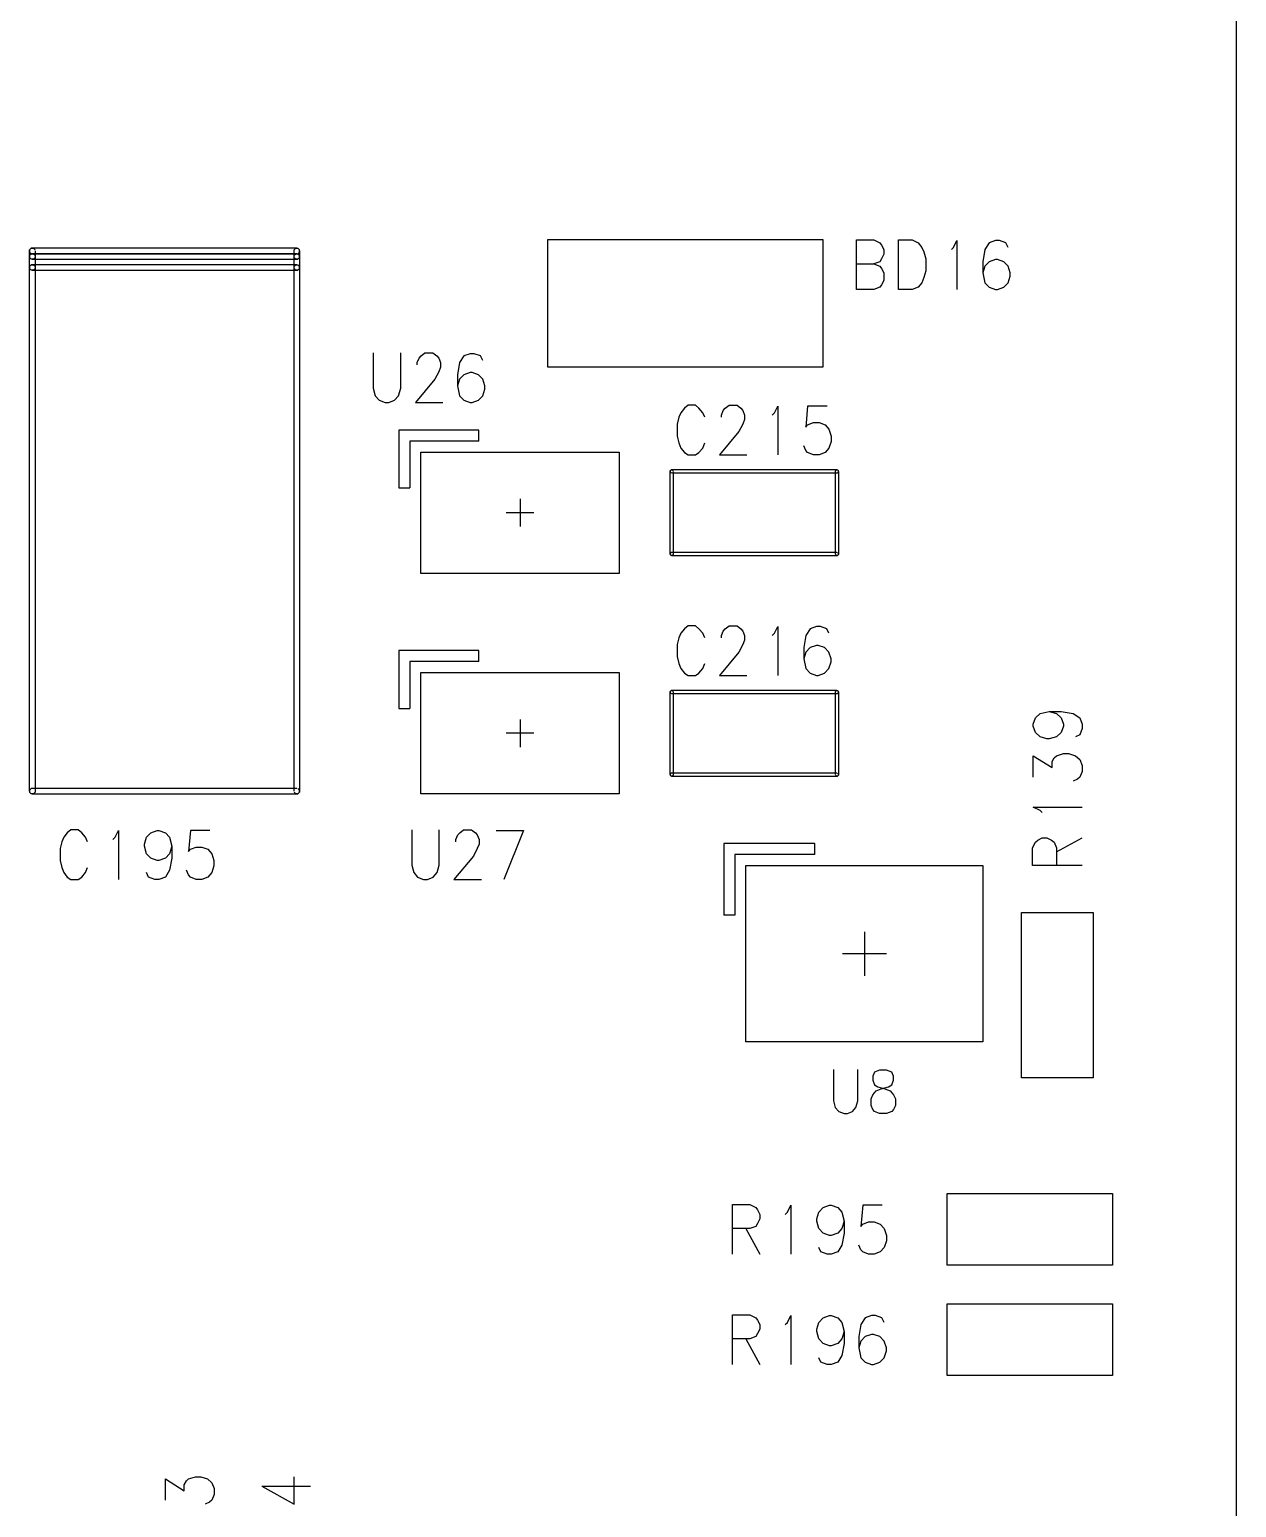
# Model space of a CAD drawing. Extents: x 295 to 953, y 10 to 290.
# Drawn here: x 768.7 to 812.5, y 149.9 to 203.5 of the extents above; entities that cross this region are included whole.
import ezdxf

# ---------------------------------------------------------------- set-up
doc = ezdxf.new("R2010")
doc.units = 0
doc.header["$LTSCALE"] = 5
doc.header["$MEASUREMENT"] = 0
doc.layers.add('13_C-SILK_GBR', color=7, linetype='CONTINUOUS')

msp = doc.modelspace()

# ---------------------------------------------------------------- linework, layer by layer
at = {"layer": '13_C-SILK_GBR', "color": 7}
for p, q in [((812.478, 85), (812.478, 255)), ((797.478, 195.9), (787.478, 195.9)), ((787.478, 195.9), (787.478, 191.3)), ((797.478, 191.3), (797.478, 195.9)), ((798.686, 194.1), (798.686, 195.9)), ((798.686, 195.9), (799.322, 195.9)), ((799.322, 195.9), (799.532, 195.79)), ((799.532, 195.79), (799.6, 195.71)), ((799.6, 195.71), (799.68, 195.546)), ((800.216, 195.9), (800.712, 195.9)), ((800.216, 194.1), (800.216, 195.9)), ((800.712, 195.9), (800.922, 195.79)), ((800.922, 195.79), (801.062, 195.628)), ((802.214, 195.628), (802.332, 195.872)), ((802.332, 195.872), (802.332, 194.1)), ((803.504, 195.79), (803.346, 195.546)), ((803.734, 195.872), (803.504, 195.79)), ((803.882, 195.872), (803.734, 195.872)), ((804.112, 195.79), (803.882, 195.872)), ((804.19, 195.628), (804.112, 195.79)), ((768.678, 195.54), (768.738, 195.6)), ((768.738, 195.6), (768.678, 195.54)), ((768.678, 195.5), (768.678, 195.54)), ((768.678, 195.54), (768.678, 195.46)), ((768.678, 195.3), (768.678, 195.5)), ((768.678, 195.46), (768.738, 195.4)), ((768.738, 195.4), (768.678, 195.34)), ((768.678, 195.34), (768.738, 195.4)), ((768.678, 195.34), (768.678, 195.26)), ((768.678, 195.3), (768.678, 195.34)), ((768.678, 194.9), (768.678, 195.3)), ((768.738, 195.2), (768.678, 195.26)), ((768.678, 195.26), (768.738, 195.2)), ((768.738, 195.6), (768.818, 195.6)), ((768.778, 195.6), (768.738, 195.6)), ((768.778, 195.4), (768.738, 195.4)), ((768.738, 195.4), (768.818, 195.4)), ((768.818, 195.2), (768.738, 195.2)), ((778.378, 195.6), (768.778, 195.6)), ((768.778, 195.4), (778.378, 195.4)), ((778.378, 195.4), (768.778, 195.4)), ((768.778, 195.2), (778.378, 195.2)), ((768.818, 195.6), (768.878, 195.54)), ((768.818, 195.4), (768.878, 195.34)), ((768.878, 195.26), (768.818, 195.2)), ((768.878, 195.5), (768.878, 195.3)), ((768.878, 195.3), (768.878, 195.26)), ((768.878, 195.3), (768.878, 194.9)), ((778.278, 195.54), (778.338, 195.6)), ((778.278, 195.5), (778.278, 195.54)), ((778.278, 195.3), (778.278, 195.5)), ((778.278, 195.34), (778.338, 195.4)), ((778.278, 195.3), (778.278, 195.34)), ((778.278, 194.9), (778.278, 195.3)), ((778.338, 195.2), (778.278, 195.26)), ((778.338, 195.6), (778.418, 195.6)), ((778.338, 195.4), (778.418, 195.4)), ((778.418, 195.2), (778.338, 195.2)), ((778.378, 195.4), (778.418, 195.4)), ((778.378, 195.2), (778.418, 195.2)), ((778.478, 195.54), (778.418, 195.6)), ((778.418, 195.6), (778.478, 195.54)), ((778.418, 195.4), (778.478, 195.46)), ((778.418, 195.4), (778.478, 195.34)), ((778.478, 195.34), (778.418, 195.4)), ((778.478, 195.26), (778.418, 195.2)), ((778.418, 195.2), (778.478, 195.26)), ((778.478, 195.46), (778.478, 195.54)), ((778.478, 195.5), (778.478, 195.3)), ((778.478, 195.26), (778.478, 195.34)), ((778.478, 195.3), (778.478, 195.26)), ((778.478, 195.3), (778.478, 194.9)), ((799.6, 195.218), (799.532, 195.11)), ((799.68, 195.382), (799.6, 195.218)), ((799.68, 195.546), (799.68, 195.382)), ((801.062, 195.628), (801.13, 195.464)), ((801.13, 195.464), (801.21, 195.218)), ((801.21, 195.218), (801.21, 194.782)), ((802.134, 195.546), (802.214, 195.628)), ((803.346, 195.546), (803.276, 195.11)), ((803.734, 195.19), (803.504, 195.11)), ((803.802, 195.19), (803.734, 195.19)), ((804.032, 195.11), (803.802, 195.19)), ((768.678, 194.94), (768.738, 195)), ((768.738, 195), (768.678, 194.94)), ((768.678, 194.9), (768.678, 194.94)), ((768.678, 194.94), (768.678, 194.86)), ((768.678, 175.9), (768.678, 194.9)), ((768.738, 194.8), (768.678, 194.86)), ((768.678, 194.86), (768.738, 194.8)), ((768.738, 195), (768.818, 195)), ((768.778, 195), (768.738, 195)), ((768.818, 194.8), (768.738, 194.8)), ((778.378, 195), (768.778, 195)), ((768.778, 194.8), (778.378, 194.8)), ((768.818, 195), (768.878, 194.94)), ((768.878, 194.86), (768.818, 194.8)), ((768.878, 194.9), (768.878, 194.86)), ((768.878, 194.9), (768.878, 175.9)), ((778.278, 194.94), (778.338, 195)), ((778.278, 194.9), (778.278, 194.94)), ((778.278, 175.9), (778.278, 194.9)), ((778.338, 194.8), (778.278, 194.86)), ((778.338, 195), (778.418, 195)), ((778.418, 194.8), (778.338, 194.8)), ((778.378, 194.8), (778.418, 194.8)), ((778.418, 195), (778.478, 194.94)), ((778.478, 194.94), (778.418, 195)), ((778.478, 194.86), (778.418, 194.8)), ((778.418, 194.8), (778.478, 194.86)), ((778.478, 194.86), (778.478, 194.94)), ((778.478, 194.9), (778.478, 194.86)), ((778.478, 194.9), (778.478, 175.9)), ((798.686, 195.028), (799.322, 195.028)), ((799.532, 195.11), (799.322, 195.028)), ((799.322, 195.028), (799.532, 194.946)), ((799.532, 194.946), (799.6, 194.864)), ((799.6, 194.864), (799.68, 194.7)), ((799.68, 194.7), (799.68, 194.428)), ((801.21, 194.782), (801.13, 194.536)), ((803.276, 195.11), (803.276, 194.7)), ((803.346, 194.946), (803.276, 194.7)), ((803.276, 194.7), (803.346, 194.346)), ((803.504, 195.11), (803.346, 194.946)), ((804.19, 194.946), (804.032, 195.11)), ((804.27, 194.7), (804.19, 194.946)), ((804.27, 194.59), (804.27, 194.7)), ((799.322, 194.1), (798.686, 194.1)), ((799.532, 194.182), (799.322, 194.1)), ((799.6, 194.264), (799.532, 194.182)), ((799.68, 194.428), (799.6, 194.264)), ((800.712, 194.1), (800.216, 194.1)), ((800.922, 194.182), (800.712, 194.1)), ((801.062, 194.346), (800.922, 194.182)), ((801.13, 194.536), (801.062, 194.346)), ((803.346, 194.346), (803.504, 194.182)), ((803.504, 194.182), (803.734, 194.1)), ((803.734, 194.1), (803.802, 194.1)), ((803.802, 194.1), (804.032, 194.182)), ((804.032, 194.182), (804.19, 194.346)), ((804.19, 194.346), (804.27, 194.59)), ((781.15, 191.8), (781.15, 190.518)), ((782.146, 190.518), (782.146, 191.8)), ((782.75, 191.446), (782.82, 191.61)), ((782.75, 191.364), (782.75, 191.446)), ((782.82, 191.61), (782.89, 191.69)), ((782.89, 191.69), (783.028, 191.8)), ((783.028, 191.8), (783.318, 191.8)), ((783.318, 191.8), (783.456, 191.69)), ((783.456, 191.69), (783.526, 191.61)), ((783.526, 191.61), (783.596, 191.446)), ((783.596, 191.446), (783.596, 191.282)), ((784.28, 191.446), (784.21, 191.01)), ((784.44, 191.69), (784.28, 191.446)), ((784.668, 191.772), (784.44, 191.69)), ((784.818, 191.772), (784.668, 191.772)), ((785.046, 191.69), (784.818, 191.772)), ((785.126, 191.528), (785.046, 191.69)), ((783.526, 191.118), (783.386, 190.846)), ((783.596, 191.282), (783.526, 191.118)), ((784.21, 191.01), (784.21, 190.6)), ((784.44, 191.01), (784.28, 190.846)), ((784.668, 191.09), (784.44, 191.01)), ((784.738, 191.09), (784.668, 191.09)), ((784.966, 191.01), (784.738, 191.09)), ((785.126, 190.846), (784.966, 191.01)), ((787.478, 191.3), (797.478, 191.3)), ((781.15, 190.518), (781.22, 190.246)), ((782.066, 190.246), (782.146, 190.518)), ((783.386, 190.846), (782.68, 190)), ((784.28, 190.846), (784.21, 190.6)), ((784.21, 190.6), (784.28, 190.246)), ((785.206, 190.6), (785.126, 190.846)), ((785.126, 190.246), (785.206, 190.49)), ((785.206, 190.49), (785.206, 190.6)), ((781.22, 190.246), (781.36, 190.082)), ((781.36, 190.082), (781.578, 190)), ((781.578, 190), (781.718, 190)), ((781.718, 190), (781.926, 190.082)), ((781.926, 190.082), (782.066, 190.246)), ((782.68, 190), (783.676, 190)), ((784.28, 190.246), (784.44, 190.082)), ((784.44, 190.082), (784.668, 190)), ((784.668, 190), (784.738, 190)), ((784.738, 190), (784.966, 190.082)), ((784.966, 190.082), (785.126, 190.246)), ((792.574, 189.9), (792.444, 189.79)), ((792.842, 189.9), (792.574, 189.9)), ((792.972, 189.79), (792.842, 189.9)), ((793.924, 189.79), (794.064, 189.9)), ((794.064, 189.9), (794.352, 189.9)), ((794.352, 189.9), (794.492, 189.79)), ((795.714, 189.628), (795.832, 189.872)), ((795.832, 189.872), (795.832, 188.1)), ((796.914, 189.872), (796.846, 189.11)), ((797.622, 189.872), (796.914, 189.872)), ((792.246, 189.464), (792.186, 189.218)), ((792.316, 189.628), (792.246, 189.464)), ((792.444, 189.79), (792.316, 189.628)), ((793.11, 189.628), (792.972, 189.79)), ((793.18, 189.464), (793.11, 189.628)), ((793.786, 189.546), (793.854, 189.71)), ((793.786, 189.464), (793.786, 189.546)), ((793.854, 189.71), (793.924, 189.79)), ((794.492, 189.79), (794.562, 189.71)), ((794.562, 189.71), (794.63, 189.546)), ((794.63, 189.382), (794.562, 189.218)), ((794.63, 189.546), (794.63, 189.382)), ((795.634, 189.546), (795.714, 189.628)), ((796.914, 189.19), (797.124, 189.272)), ((797.124, 189.272), (797.332, 189.272)), ((797.332, 189.272), (797.552, 189.19)), ((784.978, 189), (782.078, 189)), ((782.078, 189), (782.078, 186.9)), ((784.978, 188.6), (784.978, 189)), ((792.186, 189.218), (792.186, 188.782)), ((792.186, 188.782), (792.246, 188.536)), ((794.422, 188.946), (793.716, 188.1)), ((794.562, 189.218), (794.422, 188.946)), ((796.846, 189.11), (796.914, 189.19)), ((797.552, 189.19), (797.69, 189.028)), ((797.69, 189.028), (797.77, 188.782)), ((797.77, 188.782), (797.77, 188.59)), ((784.978, 188.6), (782.478, 188.6)), ((782.478, 188.6), (782.478, 186.9)), ((782.878, 188.2), (790.078, 188.2)), ((782.878, 183.8), (782.878, 188.2)), ((790.078, 188.2), (790.078, 183.8)), ((792.246, 188.536), (792.316, 188.346)), ((792.316, 188.346), (792.444, 188.182)), ((792.972, 188.182), (793.11, 188.346)), ((793.11, 188.346), (793.18, 188.536)), ((796.846, 188.264), (796.776, 188.428)), ((796.914, 188.182), (796.846, 188.264)), ((797.69, 188.346), (797.552, 188.182)), ((797.77, 188.59), (797.69, 188.346)), ((792.444, 188.182), (792.574, 188.1)), ((792.574, 188.1), (792.842, 188.1)), ((792.842, 188.1), (792.972, 188.182)), ((793.716, 188.1), (794.71, 188.1)), ((797.124, 188.1), (796.914, 188.182)), ((797.332, 188.1), (797.124, 188.1)), ((797.552, 188.182), (797.332, 188.1)), ((791.958, 187.554), (791.924, 187.52)), ((791.924, 187.52), (791.958, 187.554)), ((791.924, 187.52), (791.924, 187.48)), ((791.924, 187.5), (791.924, 187.52)), ((791.924, 184.5), (791.924, 187.5)), ((791.924, 187.48), (791.958, 187.446)), ((791.978, 187.554), (791.958, 187.554)), ((791.958, 187.554), (791.998, 187.554)), ((797.978, 187.554), (791.978, 187.554)), ((791.978, 187.446), (797.978, 187.446)), ((791.998, 187.554), (792.032, 187.52)), ((792.032, 187.5), (792.032, 184.5)), ((797.924, 187.52), (797.958, 187.554)), ((797.924, 187.5), (797.924, 187.52)), ((797.924, 184.5), (797.924, 187.5)), ((797.958, 187.554), (797.998, 187.554)), ((797.978, 187.446), (797.998, 187.446)), ((798.032, 187.52), (797.998, 187.554)), ((797.998, 187.554), (798.032, 187.52)), ((797.998, 187.446), (798.032, 187.48)), ((798.032, 187.48), (798.032, 187.52)), ((798.032, 187.5), (798.032, 184.5)), ((782.078, 186.9), (782.478, 186.9)), ((786.478, 186.5), (786.478, 185.5)), ((786.978, 186), (785.978, 186)), ((791.958, 184.554), (791.924, 184.52)), ((791.924, 184.52), (791.924, 184.48)), ((791.924, 184.48), (791.958, 184.446)), ((791.958, 184.446), (791.924, 184.48)), ((791.978, 184.554), (791.958, 184.554)), ((791.998, 184.446), (791.958, 184.446)), ((797.978, 184.554), (791.978, 184.554)), ((791.978, 184.446), (797.978, 184.446)), ((792.032, 184.48), (791.998, 184.446)), ((792.032, 184.5), (792.032, 184.48)), ((797.958, 184.446), (797.924, 184.48)), ((797.998, 184.446), (797.958, 184.446)), ((797.978, 184.446), (797.998, 184.446)), ((798.032, 184.52), (797.998, 184.554)), ((798.032, 184.48), (797.998, 184.446)), ((797.998, 184.446), (798.032, 184.48)), ((798.032, 184.48), (798.032, 184.52)), ((798.032, 184.5), (798.032, 184.48)), ((790.078, 183.8), (782.878, 183.8)), ((792.444, 181.79), (792.316, 181.628)), ((792.574, 181.9), (792.444, 181.79)), ((792.842, 181.9), (792.574, 181.9)), ((792.972, 181.79), (792.842, 181.9)), ((793.11, 181.628), (792.972, 181.79)), ((793.854, 181.71), (793.924, 181.79)), ((793.924, 181.79), (794.064, 181.9)), ((794.064, 181.9), (794.352, 181.9)), ((794.352, 181.9), (794.492, 181.79)), ((794.492, 181.79), (794.562, 181.71)), ((795.714, 181.628), (795.832, 181.872)), ((795.832, 181.872), (795.832, 180.1)), ((797.004, 181.79), (796.846, 181.546)), ((797.234, 181.872), (797.004, 181.79)), ((797.382, 181.872), (797.234, 181.872)), ((797.612, 181.79), (797.382, 181.872)), ((797.69, 181.628), (797.612, 181.79)), ((792.246, 181.464), (792.186, 181.218)), ((792.316, 181.628), (792.246, 181.464)), ((793.18, 181.464), (793.11, 181.628)), ((793.786, 181.546), (793.854, 181.71)), ((793.786, 181.464), (793.786, 181.546)), ((794.562, 181.71), (794.63, 181.546)), ((794.63, 181.382), (794.562, 181.218)), ((794.63, 181.546), (794.63, 181.382)), ((795.634, 181.546), (795.714, 181.628)), ((796.846, 181.546), (796.776, 181.11)), ((784.978, 181), (782.078, 181)), ((782.078, 181), (782.078, 178.9)), ((784.978, 180.6), (784.978, 181)), ((792.186, 181.218), (792.186, 180.782)), ((792.186, 180.782), (792.246, 180.536)), ((794.422, 180.946), (793.716, 180.1)), ((794.562, 181.218), (794.422, 180.946)), ((796.776, 181.11), (796.776, 180.7)), ((796.846, 180.946), (796.776, 180.7)), ((796.776, 180.7), (796.846, 180.346)), ((797.004, 181.11), (796.846, 180.946)), ((797.234, 181.19), (797.004, 181.11)), ((797.302, 181.19), (797.234, 181.19)), ((797.532, 181.11), (797.302, 181.19)), ((797.69, 180.946), (797.532, 181.11)), ((797.77, 180.7), (797.69, 180.946)), ((797.77, 180.59), (797.77, 180.7)), ((784.978, 180.6), (782.478, 180.6)), ((782.478, 180.6), (782.478, 178.9)), ((782.878, 180.2), (790.078, 180.2)), ((782.878, 175.8), (782.878, 180.2)), ((790.078, 180.2), (790.078, 175.8)), ((792.246, 180.536), (792.316, 180.346)), ((792.316, 180.346), (792.444, 180.182)), ((792.444, 180.182), (792.574, 180.1)), ((792.842, 180.1), (792.972, 180.182)), ((792.972, 180.182), (793.11, 180.346)), ((793.11, 180.346), (793.18, 180.536)), ((796.846, 180.346), (797.004, 180.182)), ((797.004, 180.182), (797.234, 180.1)), ((797.302, 180.1), (797.532, 180.182)), ((797.532, 180.182), (797.69, 180.346)), ((797.69, 180.346), (797.77, 180.59)), ((792.574, 180.1), (792.842, 180.1)), ((793.716, 180.1), (794.71, 180.1)), ((797.234, 180.1), (797.302, 180.1)), ((791.958, 179.554), (791.924, 179.52)), ((791.924, 179.52), (791.958, 179.554)), ((791.924, 179.52), (791.924, 179.48)), ((791.924, 179.5), (791.924, 179.52)), ((791.924, 176.5), (791.924, 179.5)), ((791.924, 179.48), (791.958, 179.446)), ((791.978, 179.554), (791.958, 179.554)), ((791.958, 179.554), (791.998, 179.554)), ((797.978, 179.554), (791.978, 179.554)), ((791.978, 179.446), (797.978, 179.446)), ((791.998, 179.554), (792.032, 179.52)), ((792.032, 179.5), (792.032, 176.5)), ((797.924, 179.52), (797.958, 179.554)), ((797.924, 179.5), (797.924, 179.52)), ((797.924, 176.5), (797.924, 179.5)), ((797.958, 179.554), (797.998, 179.554)), ((797.978, 179.446), (797.998, 179.446)), ((798.032, 179.52), (797.998, 179.554)), ((797.998, 179.554), (798.032, 179.52)), ((797.998, 179.446), (798.032, 179.48)), ((798.032, 179.48), (798.032, 179.52)), ((798.032, 179.5), (798.032, 176.5)), ((782.078, 178.9), (782.478, 178.9)), ((805.104, 178.326), (805.186, 178.564)), ((805.186, 178.564), (805.35, 178.714)), ((805.35, 178.714), (805.678, 178.794)), ((805.678, 178.794), (805.95, 178.714)), ((805.678, 178.794), (806.114, 178.794)), ((805.95, 178.714), (806.114, 178.564)), ((806.114, 178.794), (806.552, 178.714)), ((806.114, 178.564), (806.196, 178.326)), ((806.552, 178.714), (806.796, 178.564)), ((806.796, 178.564), (806.878, 178.326)), ((786.478, 178.5), (786.478, 177.5)), ((805.104, 178.256), (805.104, 178.326)), ((805.186, 178.028), (805.104, 178.256)), ((805.35, 177.868), (805.186, 178.028)), ((806.114, 178.028), (805.95, 177.868)), ((806.196, 178.256), (806.114, 178.028)), ((806.196, 178.326), (806.196, 178.256)), ((806.878, 178.176), (806.796, 177.948)), ((806.878, 178.326), (806.878, 178.176)), ((786.978, 178), (785.978, 178)), ((805.596, 177.798), (805.35, 177.868)), ((805.678, 177.798), (805.596, 177.798)), ((805.95, 177.868), (805.678, 177.798)), ((806.796, 177.948), (806.632, 177.868)), ((805.104, 176.408), (805.104, 177.184)), ((805.104, 177.184), (805.788, 176.756)), ((805.788, 176.974), (805.868, 177.114)), ((805.788, 176.756), (805.788, 176.974)), ((805.868, 177.114), (805.95, 177.184)), ((805.95, 177.184), (806.196, 177.262)), ((806.196, 177.262), (806.388, 177.262)), ((806.388, 177.262), (806.632, 177.184)), ((806.632, 177.184), (806.796, 177.044)), ((806.796, 177.044), (806.878, 176.836)), ((791.958, 176.554), (791.924, 176.52)), ((791.924, 176.52), (791.924, 176.48)), ((791.924, 176.48), (791.958, 176.446)), ((791.958, 176.446), (791.924, 176.48)), ((791.978, 176.554), (791.958, 176.554)), ((791.998, 176.446), (791.958, 176.446)), ((797.978, 176.554), (791.978, 176.554)), ((791.978, 176.446), (797.978, 176.446)), ((792.032, 176.48), (791.998, 176.446)), ((792.032, 176.5), (792.032, 176.48)), ((797.958, 176.446), (797.924, 176.48)), ((797.998, 176.446), (797.958, 176.446)), ((797.978, 176.446), (797.998, 176.446)), ((798.032, 176.52), (797.998, 176.554)), ((798.032, 176.48), (797.998, 176.446)), ((797.998, 176.446), (798.032, 176.48)), ((798.032, 176.48), (798.032, 176.52)), ((798.032, 176.5), (798.032, 176.48)), ((806.796, 176.408), (806.714, 176.338)), ((806.878, 176.616), (806.796, 176.408)), ((806.878, 176.836), (806.878, 176.616)), ((768.738, 176), (768.678, 175.94)), ((768.678, 175.94), (768.678, 175.86)), ((768.778, 176), (768.738, 176)), ((778.378, 176), (768.778, 176)), ((768.878, 175.9), (768.878, 175.86)), ((778.478, 175.94), (778.418, 176)), ((778.478, 175.86), (778.478, 175.94)), ((778.478, 175.9), (778.478, 175.86)), ((806.714, 176.338), (806.552, 176.268)), ((768.678, 175.86), (768.738, 175.8)), ((768.738, 175.8), (768.678, 175.86)), ((768.818, 175.8), (768.738, 175.8)), ((768.778, 175.8), (778.378, 175.8)), ((768.878, 175.86), (768.818, 175.8)), ((778.338, 175.8), (778.278, 175.86)), ((778.418, 175.8), (778.338, 175.8)), ((778.378, 175.8), (778.418, 175.8)), ((778.478, 175.86), (778.418, 175.8)), ((778.418, 175.8), (778.478, 175.86)), ((790.078, 175.8), (782.878, 175.8)), ((805.35, 175.204), (805.104, 175.324)), ((805.104, 175.324), (806.878, 175.324)), ((805.432, 175.126), (805.35, 175.204)), ((770.044, 174.39), (769.916, 174.228)), ((770.174, 174.5), (770.044, 174.39)), ((770.442, 174.5), (770.174, 174.5)), ((770.572, 174.39), (770.442, 174.5)), ((770.71, 174.228), (770.572, 174.39)), ((771.784, 174.228), (771.902, 174.472)), ((771.902, 174.472), (771.902, 172.7)), ((772.916, 174.228), (773.074, 174.39)), ((773.074, 174.39), (773.304, 174.472)), ((773.304, 174.472), (773.372, 174.472)), ((773.372, 174.472), (773.612, 174.39)), ((773.612, 174.39), (773.76, 174.228)), ((774.514, 174.472), (774.446, 173.71)), ((775.222, 174.472), (774.514, 174.472)), ((782.55, 174.5), (782.55, 173.218)), ((783.546, 173.218), (783.546, 174.5)), ((784.15, 174.146), (784.22, 174.31)), ((784.22, 174.31), (784.29, 174.39)), ((784.29, 174.39), (784.428, 174.5)), ((784.428, 174.5), (784.718, 174.5)), ((784.718, 174.5), (784.856, 174.39)), ((784.856, 174.39), (784.926, 174.31)), ((784.926, 174.31), (784.996, 174.146)), ((785.61, 174.472), (786.606, 174.472)), ((786.606, 174.472), (785.89, 172.7)), ((769.846, 174.064), (769.786, 173.818)), ((769.786, 173.818), (769.786, 173.382)), ((769.916, 174.228), (769.846, 174.064)), ((770.78, 174.064), (770.71, 174.228)), ((771.704, 174.146), (771.784, 174.228)), ((772.846, 173.982), (772.916, 174.228)), ((772.846, 173.9), (772.846, 173.982)), ((772.916, 173.628), (772.846, 173.9)), ((773.76, 174.228), (773.84, 173.9)), ((773.84, 173.9), (773.76, 173.628)), ((773.84, 173.9), (773.84, 173.464)), ((774.446, 173.71), (774.514, 173.79)), ((774.514, 173.79), (774.724, 173.872)), ((774.724, 173.872), (774.932, 173.872)), ((774.932, 173.872), (775.152, 173.79)), ((775.152, 173.79), (775.29, 173.628)), ((784.15, 174.064), (784.15, 174.146)), ((784.926, 173.818), (784.786, 173.546)), ((784.996, 173.982), (784.926, 173.818)), ((784.996, 174.146), (784.996, 173.982)), ((797.178, 174), (793.878, 174)), ((793.878, 174), (793.878, 171.4)), ((797.178, 173.6), (797.178, 174)), ((805.078, 173.844), (805.186, 174.052)), ((805.078, 173.206), (805.078, 173.844)), ((805.186, 174.052), (805.268, 174.122)), ((805.268, 174.122), (805.432, 174.202)), ((805.432, 174.202), (805.596, 174.202)), ((805.596, 174.202), (805.76, 174.122)), ((805.76, 174.122), (805.868, 174.052)), ((805.868, 174.052), (805.95, 173.844)), ((805.95, 173.694), (806.878, 174.202)), ((805.95, 173.844), (805.95, 173.206)), ((769.786, 173.382), (769.846, 173.136)), ((773.074, 173.464), (772.916, 173.628)), ((773.304, 173.382), (773.074, 173.464)), ((773.372, 173.382), (773.304, 173.382)), ((773.612, 173.464), (773.372, 173.382)), ((773.76, 173.628), (773.612, 173.464)), ((773.84, 173.464), (773.76, 173.028)), ((775.29, 173.628), (775.37, 173.382)), ((775.37, 173.19), (775.29, 172.946)), ((775.37, 173.382), (775.37, 173.19)), ((782.55, 173.218), (782.62, 172.946)), ((783.466, 172.946), (783.546, 173.218)), ((784.786, 173.546), (784.08, 172.7)), ((797.178, 173.6), (794.278, 173.6)), ((794.278, 173.6), (794.278, 171.4)), ((794.678, 173.2), (803.278, 173.2)), ((794.678, 166.8), (794.678, 173.2)), ((803.278, 173.2), (803.278, 166.8)), ((806.878, 173.206), (805.078, 173.206)), ((769.846, 173.136), (769.916, 172.946)), ((769.916, 172.946), (770.044, 172.782)), ((770.044, 172.782), (770.174, 172.7)), ((770.174, 172.7), (770.442, 172.7)), ((770.442, 172.7), (770.572, 172.782)), ((770.572, 172.782), (770.71, 172.946)), ((770.71, 172.946), (770.78, 173.136)), ((772.994, 172.782), (772.916, 172.946)), ((773.224, 172.7), (772.994, 172.782)), ((773.372, 172.7), (773.224, 172.7)), ((773.612, 172.782), (773.372, 172.7)), ((773.76, 173.028), (773.612, 172.782)), ((774.446, 172.864), (774.376, 173.028)), ((774.514, 172.782), (774.446, 172.864)), ((774.724, 172.7), (774.514, 172.782)), ((774.932, 172.7), (774.724, 172.7)), ((775.152, 172.782), (774.932, 172.7)), ((775.29, 172.946), (775.152, 172.782)), ((782.62, 172.946), (782.76, 172.782)), ((782.76, 172.782), (782.978, 172.7)), ((782.978, 172.7), (783.118, 172.7)), ((783.118, 172.7), (783.326, 172.782)), ((783.326, 172.782), (783.466, 172.946)), ((784.08, 172.7), (785.076, 172.7)), ((794.278, 171.4), (793.878, 171.4)), ((804.678, 165.5), (804.678, 171.5)), ((804.678, 171.5), (807.278, 171.5)), ((807.278, 171.5), (807.278, 165.5)), ((798.978, 170.8), (798.978, 169.2)), ((799.778, 170), (798.178, 170)), ((803.278, 166.8), (794.678, 166.8)), ((797.856, 165.8), (797.856, 164.66)), ((798.74, 164.66), (798.74, 165.8)), ((799.34, 165.704), (799.278, 165.558)), ((799.526, 165.776), (799.34, 165.704)), ((799.782, 165.776), (799.526, 165.776)), ((799.968, 165.704), (799.782, 165.776)), ((800.03, 165.558), (799.968, 165.704)), ((799.278, 165.558), (799.278, 165.412)), ((799.278, 165.412), (799.34, 165.242)), ((799.34, 165.242), (799.464, 165.17)), ((799.464, 165.17), (799.72, 165.096)), ((799.588, 165.096), (799.844, 165.17)), ((799.844, 165.17), (799.968, 165.242)), ((799.968, 165.242), (800.03, 165.412)), ((800.03, 165.412), (800.03, 165.558)), ((807.278, 165.5), (804.678, 165.5)), ((797.856, 164.66), (797.918, 164.418)), ((798.67, 164.418), (798.74, 164.66)), ((799.216, 164.734), (799.278, 164.878)), ((799.216, 164.49), (799.216, 164.734)), ((799.278, 164.878), (799.402, 165.024)), ((799.402, 165.024), (799.588, 165.096)), ((799.72, 165.096), (799.906, 165.024)), ((799.906, 165.024), (800.03, 164.878)), ((800.03, 164.878), (800.1, 164.734)), ((800.1, 164.734), (800.1, 164.49)), ((797.918, 164.418), (798.042, 164.272)), ((798.042, 164.272), (798.236, 164.2)), ((798.236, 164.2), (798.36, 164.2)), ((798.36, 164.2), (798.546, 164.272)), ((798.546, 164.272), (798.67, 164.418)), ((799.278, 164.346), (799.216, 164.49)), ((799.34, 164.272), (799.278, 164.346)), ((799.526, 164.2), (799.34, 164.272)), ((799.782, 164.2), (799.526, 164.2)), ((799.968, 164.272), (799.782, 164.2)), ((800.03, 164.346), (799.968, 164.272)), ((800.1, 164.49), (800.03, 164.346)), ((794.184, 159.1), (794.184, 160.9)), ((794.184, 160.9), (794.822, 160.9)), ((794.822, 160.9), (795.03, 160.792)), ((796.182, 160.628), (796.302, 160.874)), ((796.302, 160.874), (796.302, 159.1)), ((797.474, 160.792), (797.704, 160.874)), ((797.704, 160.874), (797.774, 160.874)), ((797.774, 160.874), (798.012, 160.792)), ((798.916, 160.874), (798.846, 160.11)), ((799.622, 160.874), (798.916, 160.874)), ((801.978, 158.7), (801.978, 161.3)), ((801.978, 161.3), (807.978, 161.3)), ((807.978, 161.3), (807.978, 158.7)), ((795.03, 160.792), (795.1, 160.71)), ((795.1, 160.71), (795.18, 160.546)), ((795.18, 160.382), (795.1, 160.218)), ((795.18, 160.546), (795.18, 160.382)), ((796.104, 160.546), (796.182, 160.628)), ((797.246, 160.382), (797.316, 160.628)), ((797.246, 160.3), (797.246, 160.382)), ((797.316, 160.628), (797.474, 160.792)), ((798.012, 160.792), (798.162, 160.628)), ((798.162, 160.628), (798.24, 160.3)), ((794.822, 160.028), (794.184, 160.028)), ((794.672, 160.028), (795.18, 159.1)), ((795.03, 160.11), (794.822, 160.028)), ((795.1, 160.218), (795.03, 160.11)), ((797.316, 160.028), (797.246, 160.3)), ((797.474, 159.864), (797.316, 160.028)), ((797.704, 159.782), (797.474, 159.864)), ((797.774, 159.782), (797.704, 159.782)), ((798.012, 159.864), (797.774, 159.782)), ((798.162, 160.028), (798.012, 159.864)), ((798.24, 160.3), (798.162, 160.028)), ((798.24, 159.864), (798.162, 159.428)), ((798.24, 160.3), (798.24, 159.864)), ((798.846, 160.11), (798.916, 160.192)), ((798.916, 160.192), (799.124, 160.272)), ((799.124, 160.272), (799.334, 160.272)), ((799.334, 160.272), (799.552, 160.192)), ((799.552, 160.192), (799.692, 160.028)), ((799.692, 160.028), (799.772, 159.782)), ((799.772, 159.782), (799.772, 159.59)), ((797.396, 159.182), (797.316, 159.346)), ((798.162, 159.428), (798.012, 159.182)), ((798.846, 159.264), (798.776, 159.428)), ((798.916, 159.182), (798.846, 159.264)), ((799.692, 159.346), (799.552, 159.182)), ((799.772, 159.59), (799.692, 159.346)), ((797.624, 159.1), (797.396, 159.182)), ((797.774, 159.1), (797.624, 159.1)), ((798.012, 159.182), (797.774, 159.1)), ((799.124, 159.1), (798.916, 159.182)), ((799.334, 159.1), (799.124, 159.1)), ((799.552, 159.182), (799.334, 159.1)), ((807.978, 158.7), (801.978, 158.7)), ((801.978, 154.7), (801.978, 157.3)), ((801.978, 157.3), (807.978, 157.3)), ((807.978, 157.3), (807.978, 154.7)), ((794.184, 155.1), (794.184, 156.9)), ((794.184, 156.9), (794.822, 156.9)), ((794.822, 156.9), (795.03, 156.792)), ((795.03, 156.792), (795.1, 156.71)), ((795.1, 156.71), (795.18, 156.546)), ((796.104, 156.546), (796.182, 156.628)), ((796.182, 156.628), (796.302, 156.874)), ((796.302, 156.874), (796.302, 155.1)), ((797.246, 156.382), (797.316, 156.628)), ((797.316, 156.628), (797.474, 156.792)), ((797.474, 156.792), (797.704, 156.874)), ((797.704, 156.874), (797.774, 156.874)), ((797.774, 156.874), (798.012, 156.792)), ((798.012, 156.792), (798.162, 156.628)), ((798.162, 156.628), (798.24, 156.3)), ((799.006, 156.792), (798.846, 156.546)), ((799.234, 156.874), (799.006, 156.792)), ((799.384, 156.874), (799.234, 156.874)), ((799.612, 156.792), (799.384, 156.874)), ((799.692, 156.628), (799.612, 156.792)), ((795.03, 156.11), (794.822, 156.028)), ((795.1, 156.218), (795.03, 156.11)), ((795.18, 156.382), (795.1, 156.218)), ((795.18, 156.546), (795.18, 156.382)), ((797.246, 156.3), (797.246, 156.382)), ((797.316, 156.028), (797.246, 156.3)), ((798.24, 156.3), (798.162, 156.028)), ((798.24, 156.3), (798.24, 155.864)), ((798.846, 156.546), (798.776, 156.11)), ((798.776, 156.11), (798.776, 155.7)), ((799.006, 156.11), (798.846, 155.946)), ((799.234, 156.192), (799.006, 156.11)), ((799.304, 156.192), (799.234, 156.192)), ((799.532, 156.11), (799.304, 156.192)), ((799.692, 155.946), (799.532, 156.11)), ((794.822, 156.028), (794.184, 156.028)), ((794.672, 156.028), (795.18, 155.1)), ((797.474, 155.864), (797.316, 156.028)), ((797.704, 155.782), (797.474, 155.864)), ((797.774, 155.782), (797.704, 155.782)), ((798.012, 155.864), (797.774, 155.782)), ((798.162, 156.028), (798.012, 155.864)), ((798.24, 155.864), (798.162, 155.428)), ((798.846, 155.946), (798.776, 155.7)), ((798.776, 155.7), (798.846, 155.346)), ((799.772, 155.7), (799.692, 155.946)), ((799.692, 155.346), (799.772, 155.59)), ((799.772, 155.59), (799.772, 155.7)), ((797.396, 155.182), (797.316, 155.346)), ((797.624, 155.1), (797.396, 155.182)), ((797.774, 155.1), (797.624, 155.1)), ((798.012, 155.182), (797.774, 155.1)), ((798.162, 155.428), (798.012, 155.182)), ((798.846, 155.346), (799.006, 155.182)), ((799.006, 155.182), (799.234, 155.1)), ((799.234, 155.1), (799.304, 155.1)), ((799.304, 155.1), (799.532, 155.182)), ((799.532, 155.182), (799.692, 155.346)), ((807.978, 154.7), (801.978, 154.7)), ((773.606, 150.172), (773.606, 150.948)), ((773.606, 150.948), (774.288, 150.52)), ((774.288, 150.738), (774.368, 150.878)), ((774.288, 150.52), (774.288, 150.738)), ((774.368, 150.878), (774.45, 150.948)), ((774.45, 150.948), (774.696, 151.028)), ((774.696, 151.028), (774.888, 151.028)), ((774.888, 151.028), (775.132, 150.948)), ((775.132, 150.948), (775.296, 150.808)), ((775.296, 150.808), (775.378, 150.6)), ((777.106, 150.69), (778.278, 150.032)), ((777.106, 150.69), (778.878, 150.69)), ((778.278, 150.032), (778.278, 151.028)), ((775.296, 150.172), (775.214, 150.102)), ((775.378, 150.38), (775.296, 150.172)), ((775.378, 150.6), (775.378, 150.38)), ((775.214, 150.102), (775.05, 150.032))]:
    msp.add_line(p, q, dxfattribs=at)

doc.saveas('drawing.dxf')
